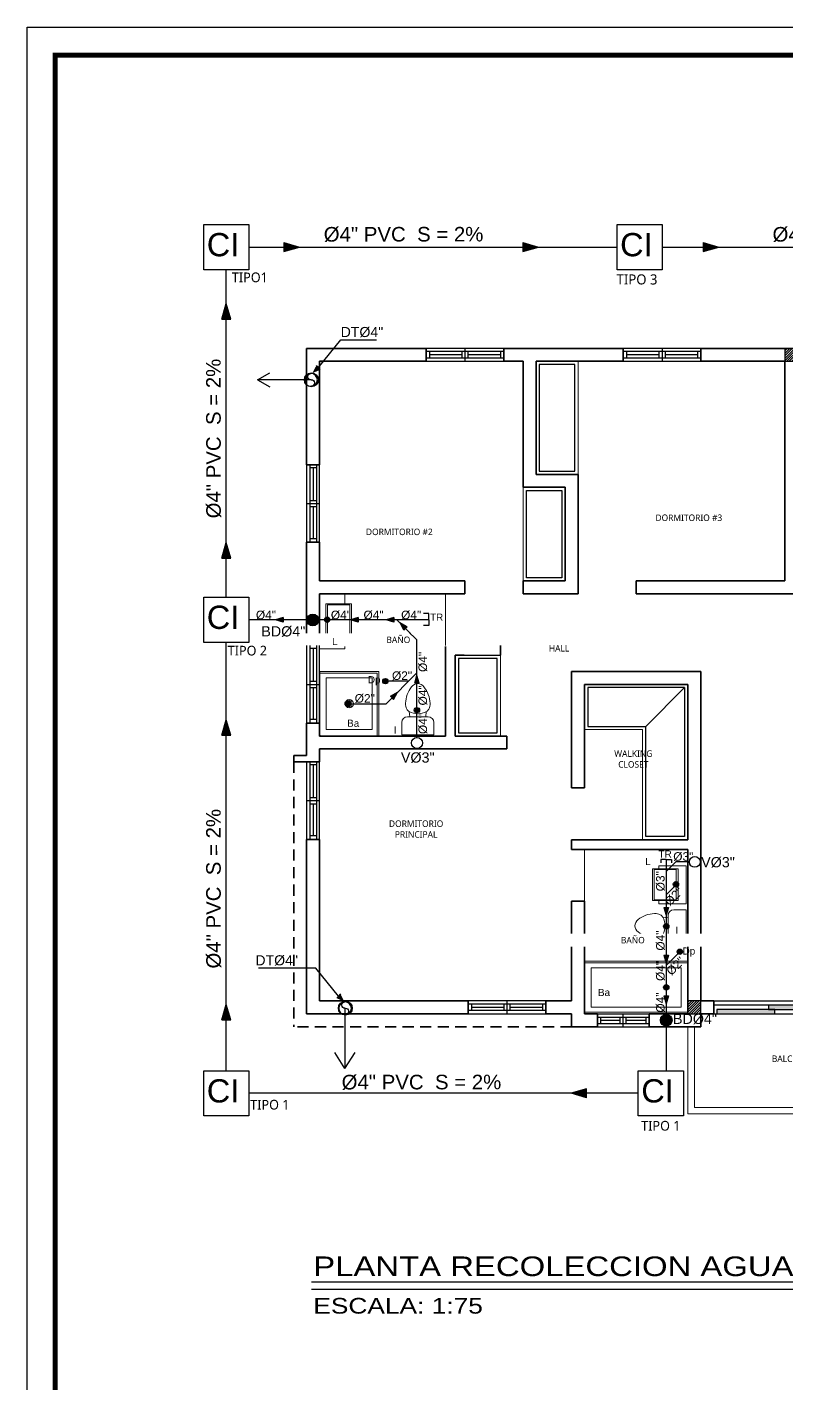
# Model space of a CAD drawing. Header units: feet. Extents: x 1019 to 2236, y -546 to 122.
# Drawn here: x 1054.27 to 1066.03, y -7.12 to 13.88 of the extents above; entities that cross this region are included whole.
import ezdxf

# ---------------------------------------------------------------- set-up
doc = ezdxf.new("R2010")
doc.units = ezdxf.units.FT
doc.header["$LTSCALE"] = 0.05
doc.header["$MEASUREMENT"] = 0
doc.linetypes.add('HIDDEN', pattern=[9.525, 6.35, -3.175])
for name, color, linetype, lineweight in [('A-WALL', 7, 'Continuous', 25), ('closet', 8, 'Continuous', 5), ('I-FURN', 8, 'Continuous', 0), ('P-SANR-FIXT', 8, 'Continuous', 9)]:
    doc.layers.add(name, color=color, linetype=linetype, lineweight=lineweight)
for name, color, linetype in [('AGUASNEGRAS', 4, 'Continuous'), ('ANNDTTEXT', 2, 'Continuous'), ('columna', 9, 'Continuous'), ('MARCO', 1, 'Continuous'), ('MB3', 8, 'Continuous'), ('MUROS', 7, 'Continuous'), ('PERT-VENT', 8, 'Continuous'), ('PISO', 8, 'Continuous'), ('TEXTO', 2, 'Continuous'), ('textos', 7, 'Continuous'), ('TEXXT', 2, 'Continuous'), ('TXT', 2, 'Continuous')]:
    doc.layers.add(name, color=color, linetype=linetype)
doc.styles.add('ads', font='trebuc.ttf', dxfattribs={"height": 0.14})
doc.styles.add('DAMIAN', font='arial.ttf', dxfattribs={"height": 0.12})
doc.styles.add('grd', font='arial.ttf', dxfattribs={"height": 0.15})

# ---------------------------------------------------------------- blocks, each defined once
blk = doc.blocks.new('bath_sink_6127 - bath_sink_6127-542651-Nivel 1')
at = {"layer": 'I-FURN'}
for p, q in [((0.395, 0.244), (-0.005, 0.244)), ((-0.005, 0.244), (-0.005, -0.245)), ((0.025, -0.234), (0.025, 0.233)), ((0.025, 0.233), (0.369, 0.233)), ((0.293, 0.244), (0.293, 0.4)), ((0.369, 0.233), (0.369, -0.234)), ((0.395, -0.245), (0.395, 0.244)), ((-0.005, -0.245), (0.395, -0.245)), ((0.369, -0.234), (0.025, -0.234)), ((0.293, -0.448), (0.293, -0.245)), ((-0.1, -0.448), (0.293, -0.448))]:
    blk.add_line(p, q, dxfattribs=at)
blk = doc.blocks.new('Toilet_-_Tank_-_3D_4840 - 17_ High_ Seat Not Visible-536545-Nivel 1')
at = {"layer": 'P-SANR-FIXT'}
for p, q in [((0.248, 0.489), (-0.248, 0.489)), ((-0.248, 0.489), (-0.248, 0.298)), ((0.248, 0.298), (0.248, 0.489)), ((-0.159, 0.21), (-0.123, 0.21)), ((-0.123, 0.21), (-0.132, 0.127)), ((-0.123, 0.21), (0.123, 0.21)), ((0.132, 0.127), (0.123, 0.21)), ((0.123, 0.21), (0.159, 0.21))]:
    blk.add_line(p, q, dxfattribs=at)
for centre, radius, start, end in [((-0.159, 0.298), 0.0889, 180, 270), ((0.159, 0.298), 0.0889, 270, 360), ((-0.023, 0.008), 0.167, 151.0596, 182.709), ((-0.083, 0.041), 0.0995, 119.8981, 151.0596), ((0, -0.104), 0.266, 90.1019, 119.8981), ((0, -0.104), 0.266, 60.1019, 89.8981), ((0.083, 0.041), 0.0995, 28.9404, 60.1019), ((0.023, 0.008), 0.167, 357.291, 28.9404), ((0.25, 0.021), 0.441, 182.709, 218.5058), ((-0.25, 0.021), 0.441, 321.4942, 357.291), ((0.011, -0.169), 0.136, 218.5058, 265.219), ((-0.011, -0.169), 0.136, 274.781, 321.4942)]:
    blk.add_arc(centre, radius, start, end, dxfattribs=at)
blk = doc.blocks.new('Shower_Stall_9385 - 1-684532-Nivel 1')
at = {"layer": 'P-SANR-FIXT'}
for p, q in [((-0.576, 0.533), (0.424, 0.533)), ((-0.576, -0.381), (-0.576, 0.533)), ((0.424, 0.508), (-0.551, 0.508)), ((-0.551, -0.381), (-0.551, 0.508)), ((-0.475, -0.279), (-0.475, 0.432)), ((-0.475, 0.432), (0.322, 0.432)), ((0.322, 0.432), (0.322, -0.279)), ((-0.121, 0.108), (-0.032, 0.108)), ((-0.032, 0.099), (-0.121, 0.099)), ((-0.121, 0.081), (-0.032, 0.081)), ((-0.032, 0.072), (-0.121, 0.072)), ((-0.121, 0.053), (-0.032, 0.053)), ((-0.032, 0.044), (-0.121, 0.044)), ((-0.576, -0.381), (-0.551, -0.381)), ((-0.551, -0.381), (0.398, -0.381)), ((0.322, -0.279), (-0.475, -0.279))]:
    blk.add_line(p, q, dxfattribs=at)
for centre, radius, start, end in [((-0.076, 0.076), 0.0635, 360, 180), ((-0.076, 0.076), 0.0635, 0, 180), ((-0.076, 0.076), 0.0635, 180, 360), ((-0.076, 0.076), 0.0635, 180, 360), ((-0.121, 0.103), 0.00444, 90, 270), ((-0.121, 0.076), 0.00444, 90, 270), ((-0.121, 0.049), 0.00444, 90, 270), ((-0.032, 0.103), 0.00444, 270, 90), ((-0.032, 0.076), 0.00444, 270, 90), ((-0.032, 0.049), 0.00444, 270, 90), ((0.398, -0.356), 0.0254, 270, 360)]:
    blk.add_arc(centre, radius, start, end, dxfattribs=at)
blk = doc.blocks.new('bath_sink_6127 - bath_sink_6127-V2-Nivel 1')
at = {"layer": 'I-FURN'}
for p, q in [((0.293, 0.297), (-0.127, 0.297)), ((-0.127, 0.297), (-0.127, -0.29)), ((0.395, 0.244), (-0.005, 0.244)), ((-0.005, 0.244), (-0.005, -0.245)), ((0.025, -0.234), (0.025, 0.233)), ((0.025, 0.233), (0.369, 0.233)), ((0.293, 0.244), (0.293, 0.297)), ((0.369, 0.233), (0.369, -0.234)), ((0.395, -0.245), (0.395, 0.244)), ((0.293, -0.29), (-0.127, -0.29)), ((-0.005, -0.245), (0.395, -0.245)), ((0.369, -0.234), (0.025, -0.234)), ((0.293, -0.29), (0.293, -0.245))]:
    blk.add_line(p, q, dxfattribs=at)
blk = doc.blocks.new('A$C45091238')
for points in [[(0.05, 0), (0.946, 0), (0.946, 0.067), (0.05, 0.067)], [(0.846, 0.067), (1.753, 0.067), (1.753, 0.133), (0.846, 0.133)], [(1.653, 0.133), (2.45, 0.133), (2.45, 0.2), (1.653, 0.2)]]:
    blk.add_hatch(color=256).paths.add_polyline_path(points)
at = {"layer": 'PERT-VENT', "extrusion": (-6.28888e-16, -1.94037e-15, -1)}
for points in [[(-0.05, 0), (-0.946, 0), (-0.946, 0.067), (-0.05, 0.067)], [(-0.846, 0.067), (-1.753, 0.067), (-1.753, 0.133), (-0.846, 0.133)], [(-1.653, 0.133), (-2.45, 0.133), (-2.45, 0.2), (-1.653, 0.2)]]:
    blk.add_lwpolyline(points, close=True, dxfattribs=at)
at = {"layer": 'PISO'}
for p, q in [((0, 0.2), (2.5, 0.2)), ((0, 0), (2.5, 0))]:
    blk.add_line(p, q, dxfattribs=at)
at = {"layer": 'PISO', "extrusion": (-6.28888e-16, -1.94037e-15, -1)}
for p, q in [((0.896, 0.133), (0, 0.133)), ((1.753, 0.067), (2.5, 0.067))]:
    blk.add_line(p, q, dxfattribs=at)
blk = doc.blocks.new('A$C18ED6237')
at = {"layer": 'PERT-VENT', "extrusion": (-2.36783e-12, 8.94772e-16, -1)}
for p, q in [((1.2, 0.2), (0, 0.2)), ((1.2, 0.15), (0, 0.15)), ((1.2, 0.05), (0, 0.05)), ((0.054, 0.05), (0.054, 0.15)), ((0.553, 0.1), (0.054, 0.1)), ((0.553, 0.15), (0.553, 0.05)), ((0.6, 0.2), (0.6, 0)), ((0.647, 0.15), (0.647, 0.05)), ((1.153, 0.1), (0.647, 0.1)), ((0, 0), (1.2, 0))]:
    blk.add_line(p, q, dxfattribs=at)
at = {"layer": 'PERT-VENT'}
blk.add_line((1.153, 0.05), (1.153, 0.15), dxfattribs=at)
blk = doc.blocks.new('A$C206B62E9')
at = {"color": 2}
blk.add_circle((0.125, 0.125), 0.125, dxfattribs=at)
for centre, start, end in [((0.063, 0.129), 356.4536, 176.4536), ((0.187, 0.121), 176.4536, 356.4536)]:
    blk.add_arc(centre, 0.0625, start, end, dxfattribs=at)
blk = doc.blocks.new('A$C012446DC')
at = {"layer": 'PISO'}
h = blk.add_hatch(dxfattribs=at)
h.set_pattern_fill('ANSI31', color=256, scale=0.008571, angle=180)
h.set_pattern_definition([(225, (206536.064322, 1154820.960068), (0.0192434059784, -0.0192434059784), [])])
h.paths.add_polyline_path([(0, 0), (0.2, 0), (0.2, 0.2), (0, 0.2)])
at = {"layer": 'columna'}
blk.add_lwpolyline([(0.2, 0.2), (0, 0.2), (0, 0), (0.2, 0)], close=True, dxfattribs=at)
blk = doc.blocks.new('A$C791B5281')
at = {"layer": 'MUROS', "lineweight": 35}
blk.add_line((4.9, 10.3, 1.239), (5.1, 10.3, 1.239), dxfattribs=at)
for p in [(1.5, 10.1, 1.239), (4.9, 10.1, 1.239), (8.3, 10.1, 1.239), (0, 0, 1.239), (3.5, 0, 1.239), (6.3, 0, 1.239), (9.8, 0, 1.239)]:
    blk.add_blockref('A$C012446DC', p)

msp = doc.modelspace()

# ---------------------------------------------------------------- hatches: boundary and pattern name
at = {"layer": 'AGUASNEGRAS'}
for points in [[(1058.247, 10.403), (1058.487, 10.472), (1058.247, 10.541)], [(1061.946, 10.403), (1062.186, 10.472), (1061.946, 10.541)], [(1064.735, 10.403), (1064.975, 10.472), (1064.735, 10.541)], [(1057.423, 9.357), (1057.354, 9.597), (1057.285, 9.357)], [(1057.423, 5.658), (1057.354, 5.898), (1057.285, 5.658)], [(1058.235, 4.669), (1058.115, 4.704), (1058.235, 4.738)], [(1059.395, 4.669), (1059.275, 4.704), (1059.395, 4.738)], [(1059.948, 4.669), (1059.828, 4.704), (1059.948, 4.738)], [(1060.27, 3.721), (1060.305, 3.84), (1060.339, 3.721)], [(1059.895, 3.52), (1060.004, 3.581), (1059.944, 3.471)], [(1057.423, 2.917), (1057.354, 3.157), (1057.285, 2.917)], [(1064.197, 0.252), (1064.162, 0.132), (1064.128, 0.252)], [(1064.197, -0.49), (1064.162, -0.61), (1064.128, -0.49)], [(1057.423, -1.49), (1057.354, -1.25), (1057.285, -1.49)], [(1064.197, -1.119), (1064.162, -1.239), (1064.128, -1.119)], [(1062.93, -2.557), (1062.69, -2.626), (1062.93, -2.695)]]:
    msp.add_hatch(color=256, dxfattribs=at).paths.add_polyline_path(points)
at = {"layer": 'AGUASNEGRAS', "ltscale": 3}
h = msp.add_hatch(color=256, dxfattribs=at)
h.dxf.hatch_style = 1
edge = h.paths.add_edge_path()
edge.add_arc((1058.692, 4.701), 0.091, 0, 360)
h = msp.add_hatch(color=256, dxfattribs=at)
h.dxf.hatch_style = 1
edge = h.paths.add_edge_path()
edge.add_arc((1058.915, 4.704), 0.0413, 180, 540, ccw=False)
h = msp.add_hatch(color=256, dxfattribs=at)
h.dxf.hatch_style = 1
edge = h.paths.add_edge_path()
edge.add_arc((1059.816, 3.754), 0.0413, 180, 540, ccw=False)
h = msp.add_hatch(color=256, dxfattribs=at)
h.dxf.hatch_style = 1
edge = h.paths.add_edge_path()
edge.add_arc((1059.233, 3.404), 0.0413, 180, 540, ccw=False)
h = msp.add_hatch(color=256, dxfattribs=at)
h.dxf.hatch_style = 1
edge = h.paths.add_edge_path()
edge.add_arc((1060.305, 3.304), 0.0413, 180, 540, ccw=False)
h = msp.add_hatch(color=256, dxfattribs=at)
h.dxf.hatch_style = 1
edge = h.paths.add_edge_path()
edge.add_arc((1064.314, 0.61), 0.0413, 0, 360)
h = msp.add_hatch(color=256, dxfattribs=at)
h.dxf.hatch_style = 1
edge = h.paths.add_edge_path()
edge.add_arc((1064.163, -0.984), 0.0413, 180, 540, ccw=False)
h = msp.add_hatch(color=256, dxfattribs=at)
h.dxf.hatch_style = 1
edge = h.paths.add_edge_path()
edge.add_arc((1064.163, -1.494), 0.091, 0, 360)
at = {"layer": 'TEXTO'}
for points in [[(1058.686, 8.52), (1058.804, 8.572), (1058.747, 8.637)], [(1058.686, 8.52), (1058.804, 8.572), (1058.747, 8.637)], [(1059.181, -1.205), (1059.063, -1.154), (1059.12, -1.088)], [(1059.181, -1.205), (1059.063, -1.154), (1059.12, -1.088)]]:
    msp.add_hatch(color=2, dxfattribs=at).paths.add_polyline_path(points)

# ---------------------------------------------------------------- linework, layer by layer
at = {"layer": 'A-WALL', "lineweight": 35, "extrusion": (-2.36783e-12, 8.94772e-16, -1)}
for p, q in [((1060.448, 8.904), (1058.598, 8.904)), ((1058.598, 8.904), (1058.598, 7.104)), ((1060.448, 8.704), (1060.448, 8.904)), ((1063.494, 8.904), (1061.648, 8.904)), ((1061.648, 8.904), (1061.648, 8.704)), ((1063.494, 8.704), (1063.494, 8.904)), ((1066.198, 8.904), (1064.698, 8.904)), ((1064.698, 8.904), (1064.698, 8.704)), ((1058.798, 8.704), (1060.448, 8.704)), ((1058.798, 7.104), (1058.798, 8.704)), ((1061.648, 8.704), (1061.948, 8.704)), ((1061.948, 8.704), (1061.948, 6.754)), ((1062.148, 8.704), (1063.494, 8.704)), ((1062.148, 6.954), (1062.148, 8.704)), ((1064.698, 8.704), (1065.998, 8.704)), ((1065.998, 8.704), (1065.998, 5.304)), ((1058.798, 7.104), (1058.598, 7.104)), ((1062.798, 6.954), (1062.148, 6.954)), ((1062.798, 5.104), (1062.798, 6.954)), ((1062.598, 6.754), (1061.948, 6.754)), ((1062.598, 5.304), (1062.598, 6.754)), ((1058.798, 5.904), (1058.598, 5.904)), ((1058.598, 5.904), (1058.598, 4.304)), ((1058.798, 5.304), (1058.798, 5.904)), ((1061.048, 5.304), (1058.798, 5.304)), ((1061.048, 5.104), (1061.048, 5.304)), ((1061.948, 5.304), (1062.598, 5.304)), ((1061.948, 5.304), (1061.948, 5.104)), ((1065.998, 5.304), (1063.698, 5.304)), ((1063.698, 5.304), (1063.698, 5.104)), ((1058.798, 5.104), (1061.048, 5.104)), ((1058.798, 4.304), (1058.798, 5.104)), ((1061.948, 5.104), (1062.798, 5.104)), ((1063.698, 5.104), (1066.198, 5.104)), ((1058.598, 4.304), (1058.798, 4.304)), ((1058.598, 4.304), (1058.798, 4.304)), ((1061.598, 4.304), (1060.748, 4.304)), ((1060.748, 4.304), (1060.748, 2.904)), ((1061.598, 4.154), (1060.898, 4.154)), ((1060.898, 2.904), (1060.898, 4.154)), ((1064.698, 3.904), (1062.698, 3.904)), ((1062.698, 3.904), (1062.698, 2.103)), ((1064.698, -1.196), (1064.698, 3.904)), ((1062.898, 3.704), (1064.498, 3.704)), ((1062.898, 2.103), (1062.898, 3.704)), ((1064.498, 3.704), (1064.498, 1.3)), ((1060.898, 2.904), (1060.898, 3.204)), ((1058.798, 3.104), (1058.598, 3.104)), ((1058.598, 2.604), (1058.598, 3.104)), ((1058.797, 2.904), (1058.797, 3.101)), ((1060.748, 2.904), (1058.797, 2.904)), ((1061.698, 2.904), (1060.898, 2.904)), ((1061.698, 2.704), (1061.698, 2.904)), ((1058.398, 2.504), (1058.398, 2.604)), ((1058.798, 2.704), (1061.698, 2.704)), ((1062.898, 2.103), (1062.698, 2.103)), ((1058.598, 1.304), (1058.598, -1.396)), ((1058.798, -1.196), (1058.798, 1.304)), ((1062.698, 1.3), (1062.698, 1.15)), ((1064.498, 1.3), (1062.698, 1.3)), ((1062.698, 1.15), (1064.498, 1.15)), ((1064.498, 1.15), (1064.498, -1.396)), ((1062.898, 0.35), (1062.698, 0.35)), ((1062.698, 0.35), (1062.698, -1.196)), ((1062.898, -1.396), (1062.898, 0.35)), ((1061.098, -1.196), (1058.798, -1.196)), ((1061.098, -1.396), (1061.098, -1.196)), ((1062.698, -1.196), (1062.298, -1.196)), ((1062.298, -1.196), (1062.298, -1.396)), ((1062.298, -1.196), (1062.298, -1.396)), ((1064.898, -1.196), (1064.698, -1.196)), ((1058.598, -1.396), (1061.098, -1.396)), ((1062.698, -1.396), (1062.298, -1.396)), ((1062.698, -1.396), (1062.698, -1.596)), ((1062.898, -1.396), (1063.098, -1.396)), ((1063.898, -1.396), (1064.498, -1.396)), ((1064.698, -1.596), (1064.698, -1.396)), ((1064.898, -1.396), (1064.698, -1.396)), ((1062.698, -1.596), (1063.098, -1.596)), ((1063.898, -1.596), (1064.698, -1.596))]:
    msp.add_line(p, q, dxfattribs=at)
at = {"layer": 'A-WALL', "lineweight": 35}
for p, q in [((1058.398, 2.604), (1058.598, 2.604)), ((1058.798, 2.504), (1058.798, 2.704)), ((1058.398, 2.504), (1058.798, 2.504)), ((1064.898, -1.196), (1064.898, -1.396)), ((1063.098, -1.396), (1063.098, -1.596)), ((1063.898, -1.396), (1063.898, -1.596))]:
    msp.add_line(p, q, dxfattribs=at)
at = {"layer": 'A-WALL', "extrusion": (-1.31713e-15, 5.65398e-18, -1)}
for p, q in [((1063.094, -1.396), (1063.094, -1.596)), ((1063.898, -1.596), (1063.898, -1.396))]:
    msp.add_line(p, q, dxfattribs=at)
at = {"layer": 'A-WALL'}
msp.add_line((1063.898, -1.396), (1063.898, -1.596), dxfattribs=at)
at = {"layer": 'AGUASNEGRAS', "ltscale": 3}
for p, q in [((1057.703, 10.472), (1063.403, 10.472)), ((1064.1, 10.472), (1069.905, 10.472)), ((1057.354, 5.054), (1057.354, 10.122)), ((1060.488, 4.704), (1057.703, 4.704)), ((1057.354, -2.276), (1057.354, 4.354)), ((1059.828, 3.404), (1060.305, 3.881)), ((1060.178, 3.754), (1059.857, 3.754)), ((1059.238, 3.404), (1059.828, 3.404)), ((1064.163, 0.806), (1064.313, 0.956)), ((1064.521, 0.956), (1064.313, 0.956)), ((1064.163, 0.448), (1064.291, 0.576)), ((1064.163, -0.645), (1064.34, -0.468)), ((1063.731, -2.626), (1057.703, -2.626))]:
    msp.add_line(p, q, dxfattribs=at)
at = {"layer": 'AGUASNEGRAS', "elevation": 0}
for points in [[(1057.006, 10.822), (1057.703, 10.822), (1057.703, 10.122), (1057.006, 10.122)], [(1063.403, 10.822), (1064.1, 10.822), (1064.1, 10.122), (1063.403, 10.122)]]:
    msp.add_lwpolyline(points, close=True, dxfattribs=at)
at = {"layer": 'AGUASNEGRAS'}
for points in [[(1058.247, 10.541), (1058.247, 10.403), (1058.487, 10.472)], [(1058.247, 10.541), (1058.487, 10.472)], [(1061.946, 10.541), (1061.946, 10.403), (1062.186, 10.472)], [(1061.946, 10.541), (1062.186, 10.472)], [(1064.735, 10.541), (1064.735, 10.403), (1064.975, 10.472)], [(1064.735, 10.541), (1064.975, 10.472)], [(1057.285, 9.357), (1057.423, 9.357), (1057.354, 9.597)], [(1057.285, 9.357), (1057.354, 9.597)], [(1057.285, 5.658), (1057.423, 5.658), (1057.354, 5.898)], [(1057.285, 5.658), (1057.354, 5.898)], [(1060.339, 3.721), (1060.27, 3.721), (1060.305, 3.84)], [(1060.339, 3.721), (1060.305, 3.84)], [(1057.285, 2.917), (1057.423, 2.917), (1057.354, 3.157)], [(1057.285, 2.917), (1057.354, 3.157)], [(1064.128, 0.252), (1064.197, 0.252), (1064.162, 0.132)], [(1064.128, 0.252), (1064.162, 0.132)], [(1064.128, -0.49), (1064.197, -0.49), (1064.162, -0.61)], [(1064.128, -0.49), (1064.162, -0.61)], [(1057.285, -1.49), (1057.423, -1.49), (1057.354, -1.25)], [(1057.285, -1.49), (1057.354, -1.25)], [(1064.128, -1.119), (1064.197, -1.119), (1064.162, -1.239)], [(1064.128, -1.119), (1064.162, -1.239)], [(1062.93, -2.695), (1062.93, -2.557), (1062.69, -2.626)], [(1062.93, -2.695), (1062.69, -2.626)]]:
    msp.add_lwpolyline(points, dxfattribs=at)
for points in [[(1057.006, 5.054), (1057.703, 5.054), (1057.703, 4.354), (1057.006, 4.354)], [(1057.006, -2.276), (1057.703, -2.276), (1057.703, -2.976), (1057.006, -2.976)], [(1063.731, -2.276), (1064.428, -2.276), (1064.428, -2.976), (1063.731, -2.976)]]:
    msp.add_lwpolyline(points, close=True, dxfattribs=at)
at = {"layer": 'AGUASNEGRAS', "elevation": 0}
for points in [[(1058.235, 4.738), (1058.235, 4.669), (1058.115, 4.704)], [(1058.235, 4.738), (1058.115, 4.704)], [(1059.395, 4.738), (1059.395, 4.669), (1059.275, 4.704)], [(1059.395, 4.738), (1059.275, 4.704)], [(1059.948, 4.738), (1059.948, 4.669), (1059.828, 4.704)], [(1059.948, 4.738), (1059.828, 4.704)], [(1059.944, 3.471), (1059.895, 3.52), (1060.004, 3.581)], [(1059.944, 3.471), (1060.004, 3.581)]]:
    msp.add_lwpolyline(points, dxfattribs=at)
at = {"layer": 'AGUASNEGRAS', "ltscale": 3}
for points in [[(1060.488, 4.704), (1060.488, 4.801), (1060.407, 4.801)], [(1060.488, 4.704), (1060.488, 4.616), (1060.407, 4.616)], [(1064.163, 0.993), (1064.078, 0.993), (1064.077, 0.939)], [(1064.163, 0.993), (1064.242, 0.993), (1064.242, 0.939)]]:
    msp.add_lwpolyline(points, dxfattribs=at)
for centre, radius in [((1058.692, 4.701), 0.091), ((1058.915, 4.704), 0.0413), ((1058.915, 4.704), 0.0413), ((1059.816, 3.754), 0.0413), ((1059.816, 3.754), 0.0413), ((1059.233, 3.404), 0.0413), ((1059.233, 3.404), 0.0413), ((1060.305, 3.304), 0.0413), ((1060.305, 3.304), 0.0413), ((1060.305, 2.797), 0.0851), ((1064.605, 0.956), 0.0837), ((1064.314, 0.61), 0.0413), ((1064.163, -0.984), 0.0413), ((1064.163, -0.984), 0.0413), ((1064.163, -1.494), 0.091)]:
    msp.add_circle(centre, radius, dxfattribs=at)
at = {"layer": 'ANNDTTEXT', "ltscale": 0.5}
for centre in [(1058.67, 8.417), (1058.67, 8.417), (1059.197, -1.308), (1059.197, -1.308)]:
    msp.add_circle(centre, 0.107, dxfattribs=at)
at = {"layer": 'closet', "extrusion": (-2.36783e-12, 8.94772e-16, -1)}
for p, q in [((1062.798, 6.954), (1062.798, 8.704)), ((1061.948, 5.304), (1061.948, 6.754)), ((1062.898, 3.004), (1063.798, 3.004)), ((1063.798, 3.004), (1063.798, 1.3))]:
    msp.add_line(p, q, dxfattribs=at)
at = {"layer": 'closet'}
msp.add_line((1062.898, 0.35), (1062.898, 1.15), dxfattribs=at)
at = {"layer": 'MB3', "linetype": 'HIDDEN', "lineweight": 35, "ltscale": 0.54}
for p in [(1058.398, 2.504), (1062.698, -1.596)]:
    msp.add_line(p, (1058.398, -1.596), dxfattribs=at)
at = {"layer": 'P-SANR-FIXT', "extrusion": (-2.36783e-12, 8.94772e-16, -1)}
for p, q in [((1062.898, -0.581), (1064.498, -0.581)), ((1064.498, -0.607), (1062.898, -0.607)), ((1064.498, -0.581), (1064.498, -0.607)), ((1064.498, -1.37), (1064.498, -0.607)), ((1062.999, -0.683), (1064.396, -0.683)), ((1064.396, -0.683), (1064.396, -1.294)), ((1064.396, -1.294), (1062.999, -1.294))]:
    msp.add_line(p, q, dxfattribs=at)
at = {"layer": 'P-SANR-FIXT', "extrusion": (2.36783e-12, 8.94772e-16, -1)}
for p, q in [((1062.898, -0.581), (1062.898, -0.607)), ((1062.898, -1.37), (1062.898, -0.607)), ((1062.999, -0.683), (1062.999, -1.294))]:
    msp.add_line(p, q, dxfattribs=at)
at = {"layer": 'P-SANR-FIXT', "extrusion": (-2.36783e-12, -8.94772e-16, -1)}
for p, q in [((1064.498, -1.37), (1062.898, -1.37)), ((1062.898, -1.396), (1064.498, -1.396)), ((1064.498, -1.396), (1064.498, -1.37))]:
    msp.add_line(p, q, dxfattribs=at)
at = {"layer": 'P-SANR-FIXT', "extrusion": (2.36783e-12, -8.94772e-16, -1)}
msp.add_line((1062.898, -1.396), (1062.898, -1.37), dxfattribs=at)
at = {"layer": 'P-SANR-FIXT'}
for p, q in [((1064.498, -1.596), (1064.498, -2.946)), ((1064.598, -1.596), (1064.598, -2.846)), ((1064.598, -2.846), (1067.498, -2.846)), ((1064.498, -2.946), (1067.598, -2.946))]:
    msp.add_line(p, q, dxfattribs=at)
at = {"layer": 'P-SANR-FIXT', "extrusion": (-2.36783e-12, 8.94772e-16, -1)}
for centre in [(-1064.143, -0.961, 0), (-1064.143, -0.989, 0), (-1064.143, -1.016, 0)]:
    msp.add_arc(centre, 0.00444, 270, 90, dxfattribs=at)
at = {"layer": 'PERT-VENT', "extrusion": (-1.31713e-15, 1.27878e-17, -1)}
for p, q in [((1063.094, -1.396), (1063.898, -1.396)), ((1063.094, -1.446), (1063.898, -1.446)), ((1063.144, -1.446), (1063.144, -1.546)), ((1063.449, -1.546), (1063.449, -1.446)), ((1063.496, -1.596), (1063.496, -1.396)), ((1063.543, -1.546), (1063.543, -1.446)), ((1063.094, -1.546), (1063.898, -1.546)), ((1063.094, -1.596), (1063.898, -1.596)), ((1063.144, -1.496), (1063.449, -1.496)), ((1063.543, -1.496), (1063.844, -1.496))]:
    msp.add_line(p, q, dxfattribs=at)
at = {"layer": 'PERT-VENT', "extrusion": (1.31713e-15, 1.27878e-17, -1)}
msp.add_line((1063.848, -1.446), (1063.848, -1.546), dxfattribs=at)
at = {"layer": 'PISO'}
for points in [[(1062.198, 7.004), (1062.748, 7.004), (1062.748, 8.654), (1062.198, 8.654)], [(1061.998, 6.704), (1062.548, 6.704), (1062.548, 5.354), (1061.998, 5.354)], [(1062.948, 3.054), (1063.848, 3.054), (1064.448, 3.654), (1062.948, 3.654)], [(1063.848, 3.054), (1064.448, 3.654), (1064.448, 1.35), (1063.848, 1.35)]]:
    msp.add_lwpolyline(points, close=True, dxfattribs=at)
at = {"layer": 'TEXTO', "color": 2}
for p, q in [((1058.775, 8.605), (1059.129, 9.035)), ((1058.775, 8.605), (1059.129, 9.035)), ((1059.129, 9.035), (1059.68, 9.035)), ((1059.129, 9.035), (1059.68, 9.035)), ((1058.747, 8.637), (1058.804, 8.572)), ((1058.747, 8.637), (1058.804, 8.572)), ((1057.839, 8.417), (1058.03, 8.525)), ((1058.664, 8.417), (1057.839, 8.417)), ((1057.839, 8.417), (1058.03, 8.309)), ((1058.738, -0.69), (1057.851, -0.69)), ((1059.091, -1.12), (1058.738, -0.69)), ((1059.091, -1.12), (1058.738, -0.69)), ((1059.12, -1.088), (1059.063, -1.154)), ((1059.12, -1.088), (1059.063, -1.154)), ((1059.191, -1.308), (1059.191, -2.244)), ((1059.191, -2.244), (1059.032, -1.995)), ((1059.191, -2.244), (1059.35, -1.995))]:
    msp.add_line(p, q, dxfattribs=at)
at = {"layer": 'TEXXT', "color": 4}
msp.add_line((1058.674, -5.546), (1079.131, -5.546), dxfattribs=at)
at = {"layer": 'TEXXT', "color": 3}
msp.add_line((1058.674, -5.655), (1077.696, -5.655), dxfattribs=at)

# ---------------------------------------------------------------- block references
for p in [(1060.448, 8.704), (1063.498, 8.704), (1061.098, -1.396)]:
    msp.add_blockref('A$C18ED6237', p)
at = {"layer": 'I-FURN', "extrusion": (-2.36783e-12, 8.94772e-16, -1), "xscale": -1}
msp.add_blockref('bath_sink_6127 - bath_sink_6127-542651-Nivel 1', (-1058.898, 4.704, 0), dxfattribs=at)
at = {"layer": 'I-FURN', "extrusion": (-2.36783e-12, 8.94772e-16, -1), "xscale": -1, "rotation": 180}
msp.add_blockref('bath_sink_6127 - bath_sink_6127-V2-Nivel 1', (-1064.344, 0.603, 0), dxfattribs=at)
at = {"layer": 'P-SANR-FIXT', "extrusion": (-2.36783e-12, 8.94772e-16, -1), "xscale": -1}
for name, p, rotation in [('Shower_Stall_9385 - 1-684532-Nivel 1', (-1059.181, 3.328, 0), 90), ('Toilet_-_Tank_-_3D_4840 - 17_ High_ Seat Not Visible-536545-Nivel 1', (-1060.318, 3.411, 0), 180), ('Toilet_-_Tank_-_3D_4840 - 17_ High_ Seat Not Visible-536545-Nivel 1', (-1063.982, -0.033, 0), 90)]:
    msp.add_blockref(name, p, dxfattribs=dict(at, rotation=rotation))
at = {"layer": 'PISO'}
msp.add_blockref('A$C45091238', (1064.898, -1.396), dxfattribs=at)
at = {"layer": 'TEXTO', "color": 2, "xscale": -0.7874921249995168, "yscale": 0.7874921249995168, "zscale": 0.7874921249995168, "rotation": 269.9999999999803}
for p in [(1058.568, 8.319), (1058.568, 8.319), (1059.095, -1.407), (1059.095, -1.407)]:
    msp.add_blockref('A$C206B62E9', p, dxfattribs=at)

# ---------------------------------------------------------------- texts
at = {"layer": 'TEXTO', "char_height": 0.36, "width": 5.03948, "attachment_point": 9, "style": 'grd'}
for insert in [(1057.555, 10.325), (1063.952, 10.325), (1057.555, 4.557), (1057.555, -2.773), (1064.28, -2.773)]:
    msp.add_mtext('CI', dxfattribs=dict(at, insert=insert))
at = {"layer": 'textos', "color": 7, "style": 'DAMIAN', "width": 1.2}
for s, height, p in [('PLANTA RECOLECCION AGUAS RESIDUALES DE 1ER. NIVEL, BLOQUE B  ', 0.30347, (1058.7, -5.455)), (' ESCALA: 1:75', 0.24277, (1058.588, -6.036))]:
    msp.add_text(s, height=height, dxfattribs=at).set_placement(p)
at = {"layer": 'TEXXT', "style": 'DAMIAN'}
for s, insert, char_height, width, attachment_point, rotation in [('%%C4" PVC  S = 2%', (1058.862, 10.783), 0.22589, 3.50414, 1, 0.0552), ('%%C4" PVC  S = 2%', (1065.808, 10.783), 0.22589, 3.50414, 1, 0.0552), ('%%C4" PVC  S = 2%', (1057.044, 6.273), 0.22589, 3.50414, 1, 90.0552), (' %%C4"', (1060.329, 3.689), 0.132, 3.4848, 3, 90), (' %%C4"', (1060.329, 3.246), 0.132, 3.4848, 3, 90), ('%%C4" PVC  S = 2%', (1057.044, -0.695), 0.22589, 3.50414, 1, 90.0552), (' %%C3"', (1064.006, 0.812), 0.132, 3.4848, 3, 90), (' %%C2"', (1064.345, 0.579), 0.132, 3.4848, 3, 45), (' %%C4"', (1064.006, -0.576), 0.132, 3.4848, 3, 90), (' %%C2"', (1064.37, -0.498), 0.132, 3.4848, 3, 45), (' %%C4"', (1064.006, -1.065), 0.132, 3.4848, 3, 90), ('%%C4" PVC  S = 2%', (1059.139, -2.34), 0.22589, 3.50414, 1, 0.0552)]:
    msp.add_mtext(s, dxfattribs=dict(at, insert=insert, char_height=char_height, width=width, attachment_point=attachment_point, rotation=rotation))
for s, insert, char_height, width, attachment_point in [(' DT%%C4"', (1059.064, 9.074), 0.156, 3.7752, 7), (' DT%%C4"', (1059.064, 9.074), 0.156, 3.7752, 7), (' %%C4"', (1058.124, 4.845), 0.132, 3.4848, 3), (' %%C4"', (1059.284, 4.845), 0.132, 3.4848, 3), (' %%C4"', (1059.789, 4.845), 0.132, 3.4848, 3), (' %%C4"', (1060.371, 4.845), 0.132, 3.4848, 3), (' TR', (1060.712, 4.799, -224.56), 0.11, 2.904, 3), (' Dp', (1059.742, 3.832, 1.752), 0.11, 2.904, 3), (' %%C2"', (1060.23, 3.905), 0.132, 3.4848, 3), (' %%C2"', (1059.653, 3.553), 0.132, 3.4848, 3), (' Ba', (1059.412, 3.157), 0.11, 2.904, 3), (' I', (1059.991, 3.052), 0.11, 2.904, 3), ('{\\fArial|b0|i0|c238|p34;V%%C}3{\\fArial|b0|i0|c238|p34;"}', (1060.578, 2.652), 0.1584, 4.18176, 3), (' TR', (1064.248, 1.133, -224.56), 0.11, 2.904, 3), (' %%C3"', (1064.583, 1.106), 0.132, 3.4848, 3), (' L', (1063.922, 1.018), 0.11, 2.904, 3), ('{\\fArial|b0|i0|c238|p34;V%%C}3{\\fArial|b0|i0|c238|p34;"}', (1065.225, 1.031), 0.1584, 4.18176, 3), (' DT%%C4"', (1058.463, -0.651), 0.156, 3.7752, 9), (' Ba', (1063.294, -1.009), 0.11, 2.904, 3), (' BD%%C4"', (1064.948, -1.394), 0.1584, 4.18176, 3)]:
    msp.add_mtext(s, dxfattribs=dict(at, insert=insert, char_height=char_height, width=width, attachment_point=attachment_point))
at = {"layer": 'TXT', "attachment_point": 2, "style": 'ads'}
for s, insert, char_height, width in [('TIPO1', (1057.719, 10.079), 0.15, 3.84), ('TIPO 3', (1063.711, 10.05), 0.156, 4.42728), ('TIPO 2', (1057.68, 4.301), 0.15, 3.84), ('WALKING\\PCLOSET', (1063.654, 2.682), 0.1, 2.838), ('BALCÓN', (1066.057, -2.04), 0.1, 2.838), ('TIPO 1', (1058.028, -2.727), 0.15, 3.84), ('TIPO 1', (1064.079, -3.053), 0.15, 3.84)]:
    msp.add_mtext(s, dxfattribs=dict(at, insert=insert, char_height=char_height, width=width))
at = {"layer": 'TXT', "insert": (1066.68, 3.082, -0.337), "char_height": 0.1, "width": 2.838, "attachment_point": 2, "style": 'ads', "bg_fill": 2}
msp.add_mtext('COMEDOR', dxfattribs=at)

# ---------------------------------------------------------------- next in the draw order: texts
at = {"layer": 'TXT', "char_height": 0.1, "width": 2.838, "attachment_point": 2, "style": 'ads', "bg_fill": 2}
for s, insert in [('DORMITORIO #3', (1064.513, 6.333)), ('DORMITORIO #2', (1060.032, 6.114)), ('BAÑO', (1060.017, 4.444)), ('DORMITORIO \\PPRINCIPAL', (1060.292, 1.598)), ('BAÑO', (1063.646, -0.205))]:
    msp.add_mtext(s, dxfattribs=dict(at, insert=insert))

# ---------------------------------------------------------------- next in the draw order: hatches: boundary and pattern name
at = {"layer": 'AGUASNEGRAS'}
msp.add_hatch(color=256, dxfattribs=at).paths.add_polyline_path([(1060.104, 4.545), (1060.043, 4.654), (1060.152, 4.594)])
at = {"layer": 'AGUASNEGRAS', "ltscale": 3}
h = msp.add_hatch(color=256, dxfattribs=at)
h.dxf.hatch_style = 1
edge = h.paths.add_edge_path()
edge.add_arc((1064.163, -0.04), 0.0413, 0, 360)
h = msp.add_hatch(color=256, dxfattribs=at)
h.dxf.hatch_style = 1
edge = h.paths.add_edge_path()
edge.add_arc((1064.374, -0.434), 0.0413, 180, 540, ccw=False)

# ---------------------------------------------------------------- next in the draw order: linework, layer by layer
at = {"layer": 'A-WALL', "lineweight": 35, "extrusion": (-2.36783e-12, 8.94772e-16, -1)}
for p, q in [((1058.598, 5.904), (1058.798, 5.904)), ((1058.798, 5.904), (1058.598, 5.904))]:
    msp.add_line(p, q, dxfattribs=at)
at = {"layer": 'A-WALL', "lineweight": 35}
msp.add_line((1058.598, 1.304), (1058.798, 1.304), dxfattribs=at)
at = {"layer": 'AGUASNEGRAS', "ltscale": 3}
for p, q in [((1059.993, 4.704), (1060.305, 4.393)), ((1060.305, 2.882), (1060.305, 4.393)), ((1064.163, 0.993), (1064.163, -2.283))]:
    msp.add_line(p, q, dxfattribs=at)
at = {"layer": 'AGUASNEGRAS'}
for points in [[(1060.152, 4.594), (1060.104, 4.545), (1060.043, 4.654)], [(1060.152, 4.594), (1060.043, 4.654)]]:
    msp.add_lwpolyline(points, dxfattribs=at)
at = {"layer": 'AGUASNEGRAS', "ltscale": 3}
for centre in [(1064.163, -0.04), (1064.374, -0.434), (1064.374, -0.434)]:
    msp.add_circle(centre, 0.0413, dxfattribs=at)
at = {"layer": 'closet'}
msp.add_line((1060.748, 4.304), (1060.748, 5.104), dxfattribs=at)

# ---------------------------------------------------------------- next in the draw order: block references
msp.add_blockref('A$C791B5281', (1064.498, -1.396, -1.239))
at = {"rotation": 90}
for p in [(1058.798, 5.904), (1058.798, 3.104), (1058.798, 1.304)]:
    msp.add_blockref('A$C18ED6237', p, dxfattribs=at)

# ---------------------------------------------------------------- next in the draw order: texts
at = {"layer": 'TEXXT', "attachment_point": 3, "style": 'DAMIAN'}
for s, insert, char_height, width in [(' BD%%C4"', (1058.577, 4.604), 0.1584, 4.18176), (' L', (1059.076, 4.421), 0.11, 2.904), (' I', (1064.347, -0.047), 0.11, 2.904), (' Dp', (1064.612, -0.368, 1.752), 0.11, 2.904)]:
    msp.add_mtext(s, dxfattribs=dict(at, insert=insert, char_height=char_height, width=width))
at = {"layer": 'TEXXT', "char_height": 0.132, "width": 3.4848, "attachment_point": 3, "rotation": 90, "style": 'DAMIAN'}
for insert in [(1060.329, 4.207), (1064.006, -0.106)]:
    msp.add_mtext(' %%C4"', dxfattribs=dict(at, insert=insert))
at = {"layer": 'TXT', "insert": (1062.505, 4.312), "char_height": 0.1, "width": 2.838, "attachment_point": 2, "style": 'ads', "bg_fill": 2}
msp.add_mtext('HALL', dxfattribs=at)

# ---------------------------------------------------------------- next in the draw order: linework, layer by layer
at = {"layer": 'A-WALL', "lineweight": 35}
msp.add_line((1061.598, 4.154), (1061.598, 4.304), dxfattribs=at)
at = {"layer": 'closet'}
msp.add_line((1061.598, 4.154), (1061.598, 2.904), dxfattribs=at)
at = {"layer": 'MARCO'}
msp.add_lwpolyline([(1054.272, 13.877), (1118.772, 13.877), (1118.772, -28.123), (1054.272, -28.123)], close=True, dxfattribs=at)
at = {"layer": 'MARCO', "const_width": 0.075}
msp.add_lwpolyline([(1111.6, 13.443), (1054.706, 13.443), (1054.706, -27.689), (1111.6, -27.689)], close=True, dxfattribs=at)
at = {"layer": 'PISO'}
msp.add_lwpolyline([(1060.948, 2.954), (1061.548, 2.954), (1061.548, 4.104), (1060.948, 4.104)], close=True, dxfattribs=at)

doc.saveas('drawing.dxf')
